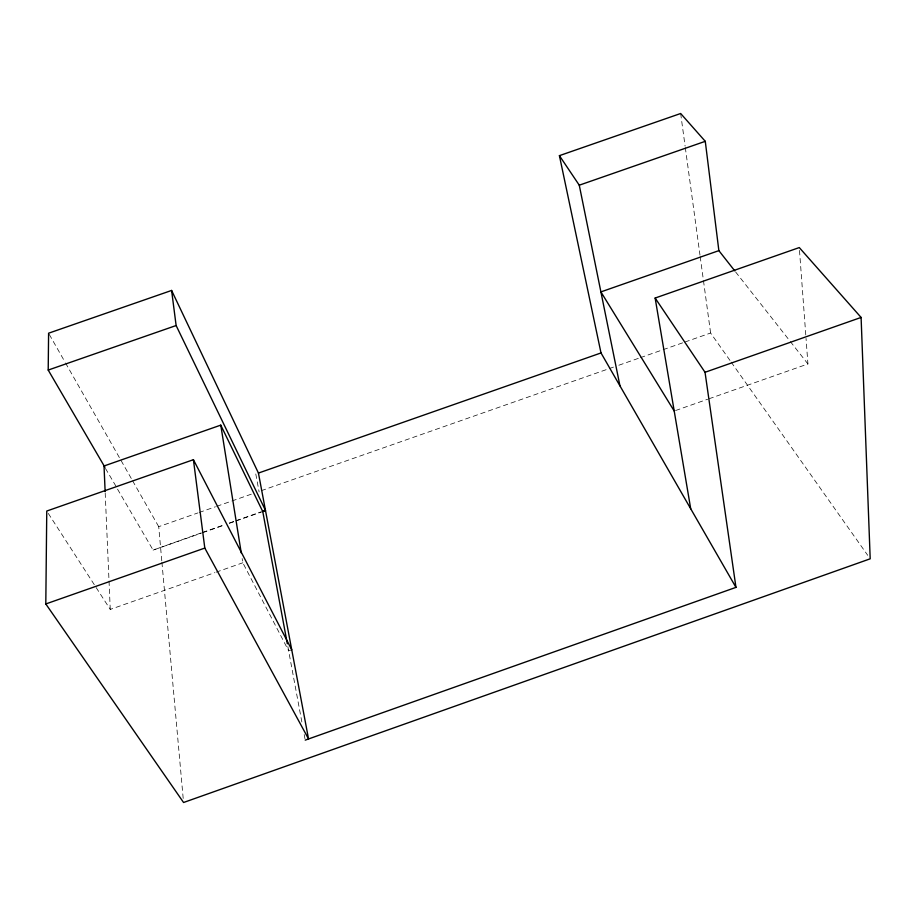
<?xml version="1.0" encoding="UTF-8"?>
<svg xmlns="http://www.w3.org/2000/svg" width="916" height="916" viewBox="0 0 916 916"><rect width="100%" height="100%" fill="white"/><g stroke="black" fill="none" stroke-linecap="round" stroke-linejoin="round"><path stroke-width="0.69" stroke-dasharray="4.58 3.44" d="M291.723 649.73L288.643 650.818L242.82 562.779L242.145 558.565M117.534 489.144L153.109 550.104L201.257 533.181M202.596 532.711L223.985 525.189M229.332 523.311L234.691 521.433M236.019 520.964L261.426 512.033M48.308 513.441L110.252 609.415L214.71 572.672M216.039 572.202L242.82 562.779M675.55 410.54L707.644 399.25M708.973 398.781L807.935 363.961L806.034 338.416M161.789 560.798L158.72 526.677L197.845 512.937M199.196 512.468L215.386 506.788M216.737 506.319L251.82 493.999M261.266 490.69L608.064 369.011M609.415 368.53L613.457 367.11M618.85 365.221L639.093 358.11M640.444 357.641L683.622 342.492M684.973 342.012L710.61 333.023L730.361 360.95M201.222 532.894L153.109 550.104M202.55 532.425L223.951 524.914M229.298 523.036L234.645 521.158M235.984 520.689L261.381 511.758M735.628 271.96L789.42 340.397M790.302 341.519L807.935 363.961M731.174 362.118L867.727 555.314M105.443 468.42L117.168 488.239M49.292 334.455L64.83 361.74M65.528 362.976L131.893 479.549M132.591 480.785L158.72 526.677M255.793 473.996L259.125 491.949M287.853 646.604L301.856 721.991M304.192 734.552L304.971 738.731M680.657 113.504L685.099 146.079M685.294 147.487L699.984 255.129M700.179 256.549L703.27 279.208M703.465 280.617L710.61 333.023M161.914 562.218L183.303 799.657M799.496 250.411L805.931 336.996M105.191 492.968L108.958 579.599M109.027 581.019L110.252 609.415"/><path stroke-width="1.37" d="M690.71 508.769L655.135 298.043L799.279 247.572L861.097 317.44L870.2 558.806L183.566 802.496L45.8 603.953L46.762 511.036L193.413 459.695L291.723 649.73M104.962 467.32L48.205 370.064L48.594 333.206L171.601 290.452L258.438 473.068L308.543 738.96L204.806 548.077L193.413 459.695M305.234 740.128L735.96 587.374L705.034 372.285L655.135 298.043M265.514 510.601L262.766 511.563L220.767 425.127L104.023 465.981L105.134 491.549M45.8 603.953L204.806 548.077M705.034 372.285L861.097 317.44M734.747 270.838L718.865 250.641L600.907 291.895L674.21 411.009M258.438 473.068L601.01 352.946L735.96 587.374M601.01 352.946L559.413 155.651L680.657 113.504L705.274 141.327L718.865 250.641M48.205 370.064L176.124 325.535L171.601 290.452M559.413 155.651L579.267 185.192L705.274 141.327M176.124 325.535L265.457 510.327L262.72 511.288L287.326 643.788M579.267 185.192L619.949 385.842M220.767 425.127L241.251 552.943"/></g></svg>
